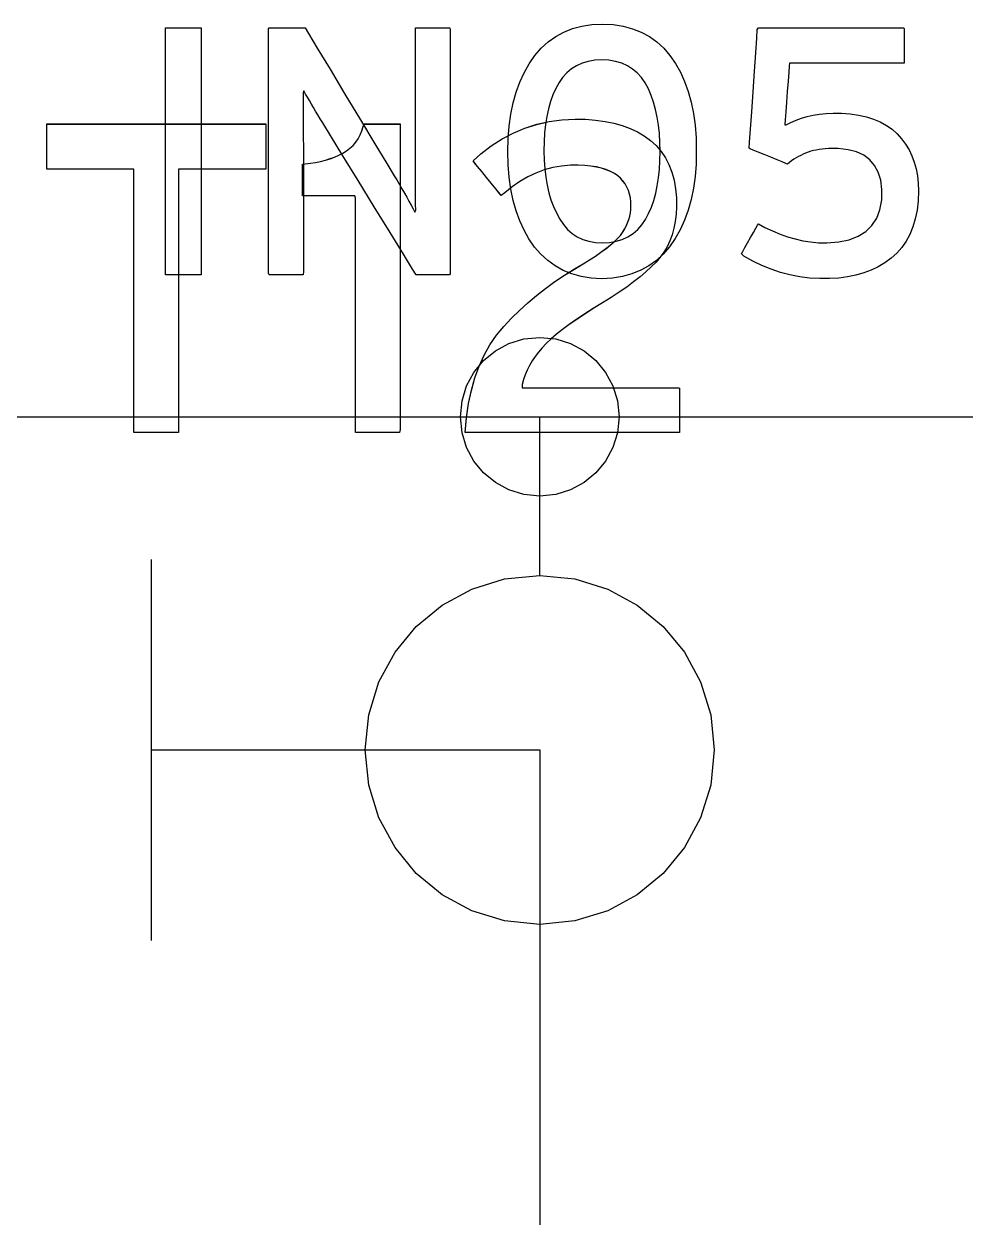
# Model space of a CAD drawing. Extents: x 1 to 47.7, y 0.2 to 35.
# Drawn here: x 34.3125 to 34.6094, y 10.189 to 10.5673 of the extents above; entities that cross this region are included whole.
import ezdxf

# ---------------------------------------------------------------- set-up
doc = ezdxf.new("R2010")
doc.units = 0
doc.header["$MEASUREMENT"] = 0
for name, color, linetype in [('7_2___8__INDEPENDENT_INPUT', 7, 'CONTINUOUS'), ('7_3___8__OPTOISO_INDEPENDE', 7, 'CONTINUOUS'), ('7_4___24__OPTOISO_INDEPEND', 7, 'CONTINUOUS'), ('7_6____8__INDEPENDENT_INPU', 7, 'CONTINUOUS'), ('7_7____8__OPTOISO_INDEPEND', 7, 'CONTINUOUS')]:
    doc.layers.add(name, color=color, linetype=linetype)

msp = doc.modelspace()

# ---------------------------------------------------------------- linework, layer by layer
at = {"layer": '7_2___8__INDEPENDENT_INPUT'}
for points in [[(34.45155, 10.43865), (34.45195, 10.44331), (34.45259, 10.44774), (34.45346, 10.45192), (34.45457, 10.45587), (34.45591, 10.45957), (34.45749, 10.46304), (34.45931, 10.46628), (34.46136, 10.46927), (34.46365, 10.47202), (34.46609, 10.47462), (34.46862, 10.47712), (34.47126, 10.47952), (34.474, 10.48184), (34.47684, 10.48406), (34.47978, 10.48618), (34.48282, 10.48821), (34.48596, 10.49015), (34.48871, 10.49176), (34.49074, 10.49302), (34.49261, 10.49424), (34.49431, 10.49542), (34.49586, 10.49656), (34.49724, 10.49766), (34.49847, 10.49872), (34.49953, 10.49974), (34.50043, 10.50071), (34.50114, 10.50167), (34.50175, 10.50265), (34.50228, 10.50365), (34.50272, 10.50467), (34.50309, 10.5057), (34.50338, 10.50675), (34.50359, 10.50782), (34.50372, 10.5089), (34.50377, 10.51), (34.50373, 10.51131), (34.50358, 10.51257), (34.50333, 10.51377), (34.50297, 10.5149), (34.50251, 10.51596), (34.50194, 10.51695), (34.50126, 10.51787), (34.50048, 10.51872), (34.49959, 10.51951), (34.49853, 10.52025), (34.49733, 10.52089), (34.49599, 10.52144), (34.4945, 10.52191), (34.49288, 10.52228), (34.49111, 10.52257), (34.4892, 10.52276), (34.48715, 10.52287), (34.48474, 10.52285), (34.4819, 10.52259), (34.47913, 10.52209), (34.47643, 10.52136), (34.4738, 10.52038), (34.47124, 10.51917), (34.46876, 10.51772), (34.46634, 10.51603), (34.464, 10.5141), (34.46288, 10.5133), (34.46224, 10.51409), (34.46114, 10.51544), (34.45975, 10.51715), (34.45823, 10.51902), (34.45673, 10.52086), (34.45542, 10.52247), (34.45445, 10.52365), (34.454, 10.52422), (34.45645, 10.52642), (34.45973, 10.52894), (34.46314, 10.53113), (34.46667, 10.53299), (34.47032, 10.53453), (34.47409, 10.53573), (34.47799, 10.53662), (34.48201, 10.53717), (34.48615, 10.53739), (34.48947, 10.53731), (34.49261, 10.53706), (34.49559, 10.53665), (34.4984, 10.53607), (34.50105, 10.53532), (34.50352, 10.53441), (34.50584, 10.53333), (34.50798, 10.53209), (34.50996, 10.53067), (34.51173, 10.52903), (34.51329, 10.5272), (34.51463, 10.5252), (34.51575, 10.52303), (34.51666, 10.52067), (34.51735, 10.51814), (34.51783, 10.51543), (34.51809, 10.51254), (34.51812, 10.50977), (34.51798, 10.5074), (34.51771, 10.50513), (34.51728, 10.50298), (34.51672, 10.50094), (34.51601, 10.499), (34.51516, 10.49717), (34.51416, 10.49546), (34.51302, 10.49385), (34.5117, 10.49233), (34.51018, 10.49079), (34.5085, 10.48923), (34.50664, 10.48765), (34.50462, 10.48606), (34.50242, 10.48444), (34.50006, 10.48281), (34.49752, 10.48115), (34.49482, 10.47948), (34.49191, 10.4777), (34.48919, 10.47597), (34.48666, 10.47429), (34.48434, 10.47267), (34.48222, 10.4711), (34.48031, 10.46959), (34.4786, 10.46813), (34.47709, 10.46672), (34.47579, 10.46536), (34.47463, 10.46399), (34.47357, 10.46259), (34.47262, 10.46118), (34.47177, 10.45974), (34.47103, 10.45828), (34.4704, 10.4568), (34.46987, 10.4553), (34.46945, 10.45378), (34.46944, 10.45275), (34.47233, 10.45275), (34.47792, 10.45275), (34.48534, 10.45275), (34.49369, 10.45275), (34.50209, 10.45275), (34.50965, 10.45275), (34.51549, 10.45275), (34.51873, 10.45275), (34.5191, 10.45259), (34.5191, 10.45158), (34.5191, 10.44986), (34.5191, 10.44769), (34.5191, 10.4453), (34.5191, 10.44296), (34.5191, 10.44091), (34.5191, 10.4394), (34.5191, 10.43868), (34.5176, 10.43865), (34.51191, 10.43865), (34.50309, 10.43865), (34.49233, 10.43865), (34.48085, 10.43865), (34.46983, 10.43865), (34.46047, 10.43865), (34.45398, 10.43865)], [(34.4169, 10.43865), (34.4169, 10.4415), (34.4169, 10.44909), (34.4169, 10.45995), (34.4169, 10.47263), (34.4169, 10.48568), (34.4169, 10.49763), (34.4169, 10.50704), (34.4169, 10.51244), (34.41673, 10.51318), (34.41552, 10.51318), (34.41341, 10.51318), (34.41074, 10.51318), (34.40781, 10.51318), (34.40497, 10.51318), (34.40254, 10.51318), (34.40084, 10.51318), (34.4002, 10.51318), (34.4002, 10.51357), (34.4002, 10.51459), (34.4002, 10.51605), (34.4002, 10.51776), (34.4002, 10.51952), (34.4002, 10.52113), (34.4002, 10.52239), (34.4002, 10.52312), (34.40107, 10.52329), (34.40276, 10.52348), (34.40439, 10.52374), (34.40596, 10.52407), (34.40747, 10.52446), (34.40893, 10.52491), (34.41033, 10.52544), (34.41167, 10.52603), (34.41295, 10.52668), (34.41413, 10.52738), (34.41521, 10.52819), (34.41617, 10.52909), (34.41703, 10.53009), (34.41779, 10.53119), (34.41843, 10.53239), (34.41897, 10.5337), (34.41941, 10.5351), (34.4197, 10.53583), (34.42052, 10.53583), (34.42196, 10.53583), (34.42379, 10.53583), (34.42579, 10.53583), (34.42773, 10.53583), (34.42939, 10.53583), (34.43055, 10.53583), (34.43099, 10.53583), (34.43099, 10.53212), (34.43099, 10.52223), (34.43099, 10.50806), (34.43099, 10.49153), (34.43099, 10.47451), (34.43099, 10.45893), (34.43099, 10.44666), (34.43099, 10.43962), (34.43085, 10.43865), (34.42983, 10.43865), (34.42805, 10.43865), (34.42579, 10.43865), (34.42332, 10.43865), (34.42092, 10.43865), (34.41887, 10.43865), (34.41744, 10.43865)]]:
    msp.add_lwpolyline(points, close=True, dxfattribs=at)
for points in [[(34.36121, 10.5216), (34.36121, 10.43865), (34.34711, 10.43865), (34.34711, 10.5216), (34.31965, 10.5216), (34.31965, 10.53583), (34.3887, 10.53583), (34.3887, 10.5216), (34.36121, 10.5216)], [(34.35251, 10.39861), (34.35251, 10.27862)], [(34.35251, 10.33862), (34.47501, 10.33862), (34.47501, 10.18898)]]:
    msp.add_lwpolyline(points, dxfattribs=at)
at = {"layer": '7_3___8__OPTOISO_INDEPENDE'}
for points in [[(34.45155, 10.43865), (34.45195, 10.44331), (34.45259, 10.44774), (34.45346, 10.45192), (34.45457, 10.45587), (34.45591, 10.45957), (34.45749, 10.46304), (34.45931, 10.46628), (34.46136, 10.46927), (34.46365, 10.47202), (34.46609, 10.47462), (34.46862, 10.47712), (34.47126, 10.47952), (34.474, 10.48184), (34.47684, 10.48406), (34.47978, 10.48618), (34.48282, 10.48821), (34.48596, 10.49015), (34.48871, 10.49176), (34.49074, 10.49302), (34.49261, 10.49424), (34.49431, 10.49542), (34.49586, 10.49656), (34.49724, 10.49766), (34.49847, 10.49872), (34.49953, 10.49974), (34.50043, 10.50071), (34.50114, 10.50167), (34.50175, 10.50265), (34.50228, 10.50365), (34.50272, 10.50467), (34.50309, 10.5057), (34.50338, 10.50675), (34.50359, 10.50782), (34.50372, 10.5089), (34.50377, 10.51), (34.50373, 10.51131), (34.50358, 10.51257), (34.50333, 10.51377), (34.50297, 10.5149), (34.50251, 10.51596), (34.50194, 10.51695), (34.50126, 10.51787), (34.50048, 10.51872), (34.49959, 10.51951), (34.49853, 10.52025), (34.49733, 10.52089), (34.49599, 10.52144), (34.4945, 10.52191), (34.49288, 10.52228), (34.49111, 10.52257), (34.4892, 10.52276), (34.48715, 10.52287), (34.48474, 10.52285), (34.4819, 10.52259), (34.47913, 10.52209), (34.47643, 10.52136), (34.4738, 10.52038), (34.47124, 10.51917), (34.46876, 10.51772), (34.46634, 10.51603), (34.464, 10.5141), (34.46288, 10.5133), (34.46224, 10.51409), (34.46114, 10.51544), (34.45975, 10.51715), (34.45823, 10.51902), (34.45673, 10.52086), (34.45542, 10.52247), (34.45445, 10.52365), (34.454, 10.52422), (34.45645, 10.52642), (34.45973, 10.52894), (34.46314, 10.53113), (34.46667, 10.53299), (34.47032, 10.53453), (34.47409, 10.53573), (34.47799, 10.53662), (34.48201, 10.53717), (34.48615, 10.53739), (34.48947, 10.53731), (34.49261, 10.53706), (34.49559, 10.53665), (34.4984, 10.53607), (34.50105, 10.53532), (34.50352, 10.53441), (34.50584, 10.53333), (34.50798, 10.53209), (34.50996, 10.53067), (34.51173, 10.52903), (34.51329, 10.5272), (34.51463, 10.5252), (34.51575, 10.52303), (34.51666, 10.52067), (34.51735, 10.51814), (34.51783, 10.51543), (34.51809, 10.51254), (34.51812, 10.50977), (34.51798, 10.5074), (34.51771, 10.50513), (34.51728, 10.50298), (34.51672, 10.50094), (34.51601, 10.499), (34.51516, 10.49717), (34.51416, 10.49546), (34.51302, 10.49385), (34.5117, 10.49233), (34.51018, 10.49079), (34.5085, 10.48923), (34.50664, 10.48765), (34.50462, 10.48606), (34.50242, 10.48444), (34.50006, 10.48281), (34.49752, 10.48115), (34.49482, 10.47948), (34.49191, 10.4777), (34.48919, 10.47597), (34.48666, 10.47429), (34.48434, 10.47267), (34.48222, 10.4711), (34.48031, 10.46959), (34.4786, 10.46813), (34.47709, 10.46672), (34.47579, 10.46536), (34.47463, 10.46399), (34.47357, 10.46259), (34.47262, 10.46118), (34.47177, 10.45974), (34.47103, 10.45828), (34.4704, 10.4568), (34.46987, 10.4553), (34.46945, 10.45378), (34.46944, 10.45275), (34.47233, 10.45275), (34.47792, 10.45275), (34.48534, 10.45275), (34.49369, 10.45275), (34.50209, 10.45275), (34.50965, 10.45275), (34.51549, 10.45275), (34.51873, 10.45275), (34.5191, 10.45259), (34.5191, 10.45158), (34.5191, 10.44986), (34.5191, 10.44769), (34.5191, 10.4453), (34.5191, 10.44296), (34.5191, 10.44091), (34.5191, 10.4394), (34.5191, 10.43868), (34.5176, 10.43865), (34.51191, 10.43865), (34.50309, 10.43865), (34.49233, 10.43865), (34.48085, 10.43865), (34.46983, 10.43865), (34.46047, 10.43865), (34.45398, 10.43865)], [(34.4169, 10.43865), (34.4169, 10.4415), (34.4169, 10.44909), (34.4169, 10.45995), (34.4169, 10.47263), (34.4169, 10.48568), (34.4169, 10.49763), (34.4169, 10.50704), (34.4169, 10.51244), (34.41673, 10.51318), (34.41552, 10.51318), (34.41341, 10.51318), (34.41074, 10.51318), (34.40781, 10.51318), (34.40497, 10.51318), (34.40254, 10.51318), (34.40084, 10.51318), (34.4002, 10.51318), (34.4002, 10.51357), (34.4002, 10.51459), (34.4002, 10.51605), (34.4002, 10.51776), (34.4002, 10.51952), (34.4002, 10.52113), (34.4002, 10.52239), (34.4002, 10.52312), (34.40107, 10.52329), (34.40276, 10.52348), (34.40439, 10.52374), (34.40596, 10.52407), (34.40747, 10.52446), (34.40893, 10.52491), (34.41033, 10.52544), (34.41167, 10.52603), (34.41295, 10.52668), (34.41413, 10.52738), (34.41521, 10.52819), (34.41617, 10.52909), (34.41703, 10.53009), (34.41779, 10.53119), (34.41843, 10.53239), (34.41897, 10.5337), (34.41941, 10.5351), (34.4197, 10.53583), (34.42052, 10.53583), (34.42196, 10.53583), (34.42379, 10.53583), (34.42579, 10.53583), (34.42773, 10.53583), (34.42939, 10.53583), (34.43055, 10.53583), (34.43099, 10.53583), (34.43099, 10.53212), (34.43099, 10.52223), (34.43099, 10.50806), (34.43099, 10.49153), (34.43099, 10.47451), (34.43099, 10.45893), (34.43099, 10.44666), (34.43099, 10.43962), (34.43085, 10.43865), (34.42983, 10.43865), (34.42805, 10.43865), (34.42579, 10.43865), (34.42332, 10.43865), (34.42092, 10.43865), (34.41887, 10.43865), (34.41744, 10.43865)]]:
    msp.add_lwpolyline(points, close=True, dxfattribs=at)
for points in [[(34.36121, 10.5216), (34.36121, 10.43865), (34.34711, 10.43865), (34.34711, 10.5216), (34.31965, 10.5216), (34.31965, 10.53583), (34.3887, 10.53583), (34.3887, 10.5216), (34.36121, 10.5216)], [(34.35251, 10.39861), (34.35251, 10.27862)], [(34.35251, 10.33862), (34.47501, 10.33862), (34.47501, 10.18898)]]:
    msp.add_lwpolyline(points, dxfattribs=at)
at = {"layer": '7_4___24__OPTOISO_INDEPEND'}
for points in [[(34.35706, 10.48834), (34.35706, 10.56609), (34.36834, 10.56609), (34.36834, 10.48834), (34.35706, 10.48834)], [(34.17501, 10.39364), (34.17501, 10.44362), (34.475, 10.44362)], [(34.475, 10.39364), (34.475, 10.44362), (34.775, 10.44361)], [(34.475, 10.28364), (34.475, 10.18898)]]:
    msp.add_lwpolyline(points, dxfattribs=at)
for points in [[(34.43605, 10.48834), (34.43495, 10.49012), (34.43203, 10.49487), (34.42783, 10.5017), (34.42288, 10.50973), (34.41774, 10.51808), (34.41296, 10.52586), (34.40906, 10.53219), (34.4066, 10.53618), (34.40582, 10.53746), (34.40509, 10.53868), (34.40438, 10.53986), (34.4037, 10.54101), (34.40304, 10.54213), (34.4024, 10.54321), (34.40179, 10.54426), (34.4012, 10.54527), (34.40064, 10.54625), (34.4004, 10.54562), (34.40041, 10.54374), (34.40041, 10.54181), (34.40042, 10.53982), (34.40043, 10.53777), (34.40044, 10.53567), (34.40046, 10.5335), (34.40048, 10.53127), (34.40051, 10.52898), (34.40051, 10.52755), (34.40051, 10.52393), (34.40051, 10.51849), (34.40051, 10.51195), (34.40051, 10.50504), (34.40051, 10.4985), (34.40051, 10.49305), (34.40051, 10.48944), (34.4005, 10.48834), (34.4, 10.48834), (34.39885, 10.48834), (34.39726, 10.48834), (34.39544, 10.48834), (34.39357, 10.48834), (34.39185, 10.48834), (34.39049, 10.48834), (34.38969, 10.48834), (34.38955, 10.48889), (34.38955, 10.49393), (34.38955, 10.50309), (34.38955, 10.51498), (34.38955, 10.52817), (34.38955, 10.54126), (34.38955, 10.55285), (34.38955, 10.56151), (34.38955, 10.56584), (34.38977, 10.56609), (34.39072, 10.56609), (34.39221, 10.56609), (34.39405, 10.56609), (34.39602, 10.56609), (34.39791, 10.56609), (34.39953, 10.56609), (34.40065, 10.56609), (34.40107, 10.56609), (34.40211, 10.56436), (34.4049, 10.55974), (34.40891, 10.55309), (34.41362, 10.54527), (34.41852, 10.53715), (34.42309, 10.52958), (34.4268, 10.52342), (34.42914, 10.51954), (34.42993, 10.51821), (34.43078, 10.51677), (34.43158, 10.51537), (34.43236, 10.51403), (34.43309, 10.51274), (34.4338, 10.51149), (34.43446, 10.5103), (34.4351, 10.50916), (34.43569, 10.50806), (34.43593, 10.50869), (34.43591, 10.51061), (34.43589, 10.5126), (34.43587, 10.51463), (34.43586, 10.51672), (34.43585, 10.51887), (34.43584, 10.52107), (34.43583, 10.52332), (34.43583, 10.52563), (34.43583, 10.52705), (34.43583, 10.53065), (34.43583, 10.53607), (34.43583, 10.54259), (34.43583, 10.54946), (34.43583, 10.55598), (34.43583, 10.5614), (34.43583, 10.565), (34.43584, 10.56609), (34.43635, 10.56609), (34.43749, 10.56609), (34.43908, 10.56609), (34.44091, 10.56609), (34.44278, 10.56609), (34.44449, 10.56609), (34.44585, 10.56609), (34.44666, 10.56609), (34.44679, 10.56554), (34.44679, 10.5605), (34.44679, 10.55134), (34.44679, 10.53945), (34.44679, 10.52626), (34.44679, 10.51317), (34.44679, 10.50158), (34.44679, 10.49292), (34.44679, 10.48859), (34.44659, 10.48834), (34.44571, 10.48834), (34.44431, 10.48834), (34.4426, 10.48834), (34.44076, 10.48834), (34.43899, 10.48834), (34.43749, 10.48834), (34.43644, 10.48834)], [(34.52437, 10.52735), (34.52427, 10.52323), (34.52396, 10.51931), (34.52344, 10.51557), (34.52271, 10.51203), (34.52177, 10.50867), (34.52062, 10.50551), (34.51927, 10.50254), (34.51771, 10.49975), (34.51593, 10.49717), (34.51395, 10.49486), (34.51178, 10.49286), (34.5094, 10.49115), (34.50683, 10.48974), (34.50406, 10.48863), (34.50109, 10.48782), (34.49793, 10.48731), (34.49456, 10.48709), (34.49124, 10.48731), (34.4881, 10.48782), (34.48517, 10.48862), (34.48242, 10.48972), (34.47987, 10.49111), (34.47752, 10.4928), (34.47536, 10.49479), (34.4734, 10.49707), (34.47163, 10.49962), (34.47007, 10.50236), (34.46872, 10.5053), (34.46757, 10.50844), (34.46663, 10.51178), (34.4659, 10.51532), (34.46538, 10.51906), (34.46507, 10.52299), (34.46497, 10.52713), (34.46507, 10.53126), (34.46539, 10.5352), (34.46592, 10.53894), (34.46666, 10.5425), (34.46761, 10.54586), (34.46877, 10.54902), (34.47014, 10.552), (34.47172, 10.55478), (34.47351, 10.55737), (34.4755, 10.55969), (34.47768, 10.56169), (34.48005, 10.5634), (34.48261, 10.56479), (34.48536, 10.56589), (34.48831, 10.56667), (34.49145, 10.56716), (34.49478, 10.56734), (34.49814, 10.56714), (34.5013, 10.56664), (34.50426, 10.56585), (34.50702, 10.56477), (34.50958, 10.56338), (34.51194, 10.5617), (34.51409, 10.55973), (34.51605, 10.55746), (34.5178, 10.55491), (34.51934, 10.55216), (34.52067, 10.54921), (34.5218, 10.54606), (34.52273, 10.54272), (34.52345, 10.53917), (34.52396, 10.53543), (34.52427, 10.53149)], [(34.59441, 10.51474), (34.59428, 10.51163), (34.59394, 10.5087), (34.5934, 10.50596), (34.59264, 10.50341), (34.59168, 10.50106), (34.59051, 10.49889), (34.58913, 10.49691), (34.58754, 10.49513), (34.58574, 10.49353), (34.5838, 10.49211), (34.58172, 10.49087), (34.5795, 10.48981), (34.57715, 10.48892), (34.57466, 10.48821), (34.57203, 10.48767), (34.56927, 10.48731), (34.56637, 10.48712), (34.56326, 10.48711), (34.56008, 10.4873), (34.55696, 10.48769), (34.55389, 10.48828), (34.55088, 10.48907), (34.54792, 10.49005), (34.54502, 10.49124), (34.54217, 10.49262), (34.53938, 10.49421), (34.53856, 10.49494), (34.53898, 10.49569), (34.53967, 10.4969), (34.54053, 10.49842), (34.54146, 10.50005), (34.54236, 10.50164), (34.54314, 10.503), (34.54369, 10.50398), (34.54393, 10.5044), (34.54601, 10.50327), (34.54837, 10.50213), (34.55075, 10.50114), (34.55313, 10.5003), (34.55554, 10.49961), (34.55796, 10.49908), (34.56039, 10.49869), (34.56284, 10.49845), (34.56547, 10.49838), (34.56925, 10.49868), (34.57256, 10.49937), (34.57541, 10.50046), (34.57781, 10.50195), (34.57974, 10.50384), (34.58122, 10.50613), (34.58224, 10.50882), (34.5828, 10.51191), (34.58287, 10.51523), (34.58248, 10.5181), (34.58172, 10.52061), (34.58057, 10.52276), (34.57904, 10.52455), (34.57713, 10.52597), (34.57485, 10.52704), (34.57218, 10.52774), (34.56913, 10.52808), (34.56706, 10.52811), (34.56603, 10.52808), (34.56502, 10.52802), (34.56404, 10.52792), (34.56309, 10.52779), (34.56218, 10.52764), (34.56129, 10.52745), (34.56044, 10.52723), (34.55961, 10.52698), (34.55882, 10.52667), (34.55805, 10.52633), (34.55729, 10.52596), (34.55655, 10.52557), (34.55582, 10.52515), (34.55511, 10.52471), (34.55441, 10.52424), (34.55373, 10.52374), (34.55306, 10.52322), (34.55263, 10.5234), (34.55147, 10.52387), (34.54981, 10.52455), (34.54785, 10.52534), (34.5458, 10.52618), (34.54389, 10.52696), (34.54232, 10.5276), (34.54131, 10.52801), (34.54105, 10.52819), (34.54118, 10.53012), (34.54145, 10.53419), (34.54183, 10.53971), (34.54226, 10.54602), (34.54269, 10.55244), (34.54309, 10.55831), (34.54341, 10.56293), (34.54359, 10.56565), (34.54396, 10.56609), (34.54697, 10.56609), (34.55239, 10.56609), (34.55941, 10.56609), (34.5672, 10.56609), (34.57495, 10.56609), (34.58183, 10.56609), (34.58702, 10.56609), (34.5897, 10.56609), (34.5899, 10.56591), (34.5899, 10.56504), (34.5899, 10.56365), (34.5899, 10.56191), (34.5899, 10.56003), (34.5899, 10.55821), (34.5899, 10.55664), (34.5899, 10.55551), (34.5899, 10.55503), (34.58886, 10.55503), (34.58559, 10.55503), (34.58072, 10.55503), (34.57488, 10.55503), (34.56872, 10.55503), (34.56288, 10.55503), (34.558, 10.55503), (34.55474, 10.55503), (34.5537, 10.55502), (34.55363, 10.55416), (34.55348, 10.55215), (34.55328, 10.54934), (34.55303, 10.54608), (34.55279, 10.54273), (34.55256, 10.53963), (34.55237, 10.53713), (34.55226, 10.53559), (34.55271, 10.53556), (34.55421, 10.53636), (34.5558, 10.53707), (34.5575, 10.53769), (34.55929, 10.5382), (34.56119, 10.53861), (34.56318, 10.53893), (34.56528, 10.53914), (34.56747, 10.53926), (34.57011, 10.53924), (34.5729, 10.53903), (34.57552, 10.53865), (34.57797, 10.5381), (34.58025, 10.53737), (34.58236, 10.53647), (34.5843, 10.5354), (34.58607, 10.53416), (34.58767, 10.53274), (34.58908, 10.53117), (34.59033, 10.52949), (34.59142, 10.5277), (34.59233, 10.52581), (34.59308, 10.52381), (34.59366, 10.5217), (34.59408, 10.51949), (34.59433, 10.51717)], [(34.51298, 10.52713), (34.51292, 10.53003), (34.51275, 10.5328), (34.51246, 10.53545), (34.51205, 10.53798), (34.51153, 10.54039), (34.51089, 10.54267), (34.51013, 10.54483), (34.50926, 10.54687), (34.50825, 10.54877), (34.50708, 10.55046), (34.50576, 10.55192), (34.50428, 10.55316), (34.50264, 10.55418), (34.50086, 10.55498), (34.49891, 10.55556), (34.49681, 10.55592), (34.49456, 10.55606), (34.49235, 10.55592), (34.49029, 10.55557), (34.48838, 10.555), (34.48662, 10.55421), (34.48501, 10.5532), (34.48355, 10.55197), (34.48224, 10.55053), (34.48109, 10.54887), (34.48007, 10.547), (34.47918, 10.54501), (34.47841, 10.54288), (34.47776, 10.54062), (34.47723, 10.53822), (34.47683, 10.5357), (34.47655, 10.53305), (34.47639, 10.53027), (34.47636, 10.52735), (34.47642, 10.52447), (34.4766, 10.52172), (34.47691, 10.51909), (34.47734, 10.51658), (34.47789, 10.5142), (34.47856, 10.51195), (34.47935, 10.50982), (34.48027, 10.50781), (34.48131, 10.5059), (34.48247, 10.50416), (34.48378, 10.50265), (34.48524, 10.50136), (34.48685, 10.50031), (34.48861, 10.49948), (34.49052, 10.49888), (34.49257, 10.49851), (34.49478, 10.49837), (34.49703, 10.49851), (34.49912, 10.49888), (34.50105, 10.49947), (34.50283, 10.50028), (34.50445, 10.50132), (34.50591, 10.50259), (34.50722, 10.50408), (34.50837, 10.5058), (34.50935, 10.50769), (34.5102, 10.50967), (34.51094, 10.51178), (34.51156, 10.51402), (34.51207, 10.51639), (34.51247, 10.51888), (34.51275, 10.52151), (34.51292, 10.52426)], [(34.50001, 10.44362), (34.4995, 10.43859), (34.49805, 10.43389), (34.49574, 10.42965), (34.49269, 10.42595), (34.48899, 10.4229), (34.48475, 10.42059), (34.48006, 10.41913), (34.47503, 10.41863), (34.46998, 10.41913), (34.46528, 10.42059), (34.46103, 10.4229), (34.45733, 10.42595), (34.45428, 10.42965), (34.45198, 10.43389), (34.45052, 10.43859), (34.45002, 10.44362), (34.45052, 10.44866), (34.45198, 10.45335), (34.45428, 10.4576), (34.45733, 10.4613), (34.46103, 10.46435), (34.46528, 10.46666), (34.46998, 10.46811), (34.47503, 10.46862), (34.48006, 10.46811), (34.48475, 10.46666), (34.48899, 10.46435), (34.49269, 10.4613), (34.49574, 10.4576), (34.49805, 10.45335), (34.4995, 10.44866)], [(34.53001, 10.33866), (34.5289, 10.32757), (34.52569, 10.31724), (34.52063, 10.3079), (34.51391, 10.29976), (34.50577, 10.29304), (34.49643, 10.28797), (34.4861, 10.28476), (34.475, 10.28364), (34.46392, 10.28476), (34.45359, 10.28797), (34.44425, 10.29304), (34.43612, 10.29976), (34.4294, 10.3079), (34.42433, 10.31724), (34.42113, 10.32757), (34.42002, 10.33866), (34.42113, 10.34973), (34.42433, 10.36005), (34.4294, 10.36939), (34.43612, 10.37753), (34.44425, 10.38425), (34.45359, 10.38932), (34.46392, 10.39253), (34.475, 10.39364), (34.4861, 10.39253), (34.49643, 10.38932), (34.50577, 10.38425), (34.51391, 10.37753), (34.52063, 10.36939), (34.52569, 10.36005), (34.5289, 10.34973)]]:
    msp.add_lwpolyline(points, close=True, dxfattribs=at)
at = {"layer": '7_6____8__INDEPENDENT_INPU'}
for points in [[(34.45155, 10.43866), (34.45195, 10.44332), (34.45259, 10.44774), (34.45346, 10.45193), (34.45457, 10.45587), (34.45591, 10.45958), (34.45749, 10.46305), (34.45931, 10.46628), (34.46136, 10.46928), (34.46365, 10.47203), (34.46609, 10.47462), (34.46862, 10.47712), (34.47126, 10.47953), (34.474, 10.48184), (34.47684, 10.48406), (34.47978, 10.48619), (34.48282, 10.48822), (34.48596, 10.49016), (34.48871, 10.49177), (34.49074, 10.49303), (34.49261, 10.49425), (34.49431, 10.49543), (34.49586, 10.49657), (34.49724, 10.49767), (34.49847, 10.49873), (34.49953, 10.49974), (34.50043, 10.50072), (34.50114, 10.50168), (34.50175, 10.50266), (34.50228, 10.50366), (34.50272, 10.50467), (34.50309, 10.50571), (34.50338, 10.50675), (34.50359, 10.50782), (34.50372, 10.50891), (34.50377, 10.51001), (34.50373, 10.51131), (34.50358, 10.51258), (34.50333, 10.51378), (34.50297, 10.5149), (34.50251, 10.51596), (34.50194, 10.51695), (34.50126, 10.51788), (34.50048, 10.51873), (34.49959, 10.51952), (34.49853, 10.52025), (34.49733, 10.5209), (34.49599, 10.52145), (34.4945, 10.52192), (34.49288, 10.52229), (34.49111, 10.52258), (34.4892, 10.52277), (34.48715, 10.52288), (34.48474, 10.52286), (34.4819, 10.5226), (34.47913, 10.5221), (34.47643, 10.52136), (34.4738, 10.52039), (34.47124, 10.51918), (34.46876, 10.51772), (34.46634, 10.51604), (34.464, 10.51411), (34.46288, 10.5133), (34.46224, 10.5141), (34.46114, 10.51544), (34.45975, 10.51715), (34.45823, 10.51903), (34.45673, 10.52087), (34.45542, 10.52248), (34.45445, 10.52366), (34.454, 10.52422), (34.45645, 10.52643), (34.45973, 10.52895), (34.46314, 10.53114), (34.46667, 10.533), (34.47032, 10.53453), (34.47409, 10.53574), (34.47799, 10.53662), (34.48201, 10.53717), (34.48615, 10.5374), (34.48947, 10.53732), (34.49261, 10.53707), (34.49559, 10.53666), (34.4984, 10.53608), (34.50105, 10.53533), (34.50352, 10.53442), (34.50584, 10.53334), (34.50798, 10.5321), (34.50996, 10.53068), (34.51173, 10.52903), (34.51329, 10.52721), (34.51463, 10.52521), (34.51575, 10.52303), (34.51666, 10.52068), (34.51735, 10.51814), (34.51783, 10.51543), (34.51809, 10.51255), (34.51812, 10.50977), (34.51798, 10.5074), (34.51771, 10.50514), (34.51728, 10.50299), (34.51672, 10.50094), (34.51601, 10.49901), (34.51516, 10.49718), (34.51416, 10.49547), (34.51302, 10.49386), (34.5117, 10.49233), (34.51018, 10.49079), (34.5085, 10.48924), (34.50664, 10.48766), (34.50462, 10.48607), (34.50242, 10.48445), (34.50006, 10.48282), (34.49752, 10.48116), (34.49482, 10.47949), (34.49191, 10.47771), (34.48919, 10.47598), (34.48666, 10.4743), (34.48434, 10.47268), (34.48222, 10.47111), (34.48031, 10.46959), (34.4786, 10.46813), (34.47709, 10.46673), (34.47579, 10.46537), (34.47463, 10.464), (34.47357, 10.4626), (34.47262, 10.46118), (34.47177, 10.45975), (34.47103, 10.45829), (34.4704, 10.45681), (34.46987, 10.45531), (34.46945, 10.45378), (34.46944, 10.45276), (34.47233, 10.45276), (34.47792, 10.45276), (34.48534, 10.45276), (34.49369, 10.45276), (34.50209, 10.45276), (34.50965, 10.45276), (34.51549, 10.45276), (34.51873, 10.45276), (34.5191, 10.4526), (34.5191, 10.45159), (34.5191, 10.44987), (34.5191, 10.44769), (34.5191, 10.44531), (34.5191, 10.44296), (34.5191, 10.44091), (34.5191, 10.4394), (34.5191, 10.43869), (34.5176, 10.43866), (34.51191, 10.43866), (34.50309, 10.43866), (34.49233, 10.43866), (34.48085, 10.43866), (34.46983, 10.43866), (34.46047, 10.43866), (34.45398, 10.43866)], [(34.4169, 10.43866), (34.4169, 10.44151), (34.4169, 10.4491), (34.4169, 10.45996), (34.4169, 10.47264), (34.4169, 10.48569), (34.4169, 10.49764), (34.4169, 10.50705), (34.4169, 10.51245), (34.41673, 10.51319), (34.41552, 10.51319), (34.41341, 10.51319), (34.41074, 10.51319), (34.40781, 10.51319), (34.40497, 10.51319), (34.40254, 10.51319), (34.40084, 10.51319), (34.4002, 10.51319), (34.4002, 10.51357), (34.4002, 10.5146), (34.4002, 10.51606), (34.4002, 10.51777), (34.4002, 10.51952), (34.4002, 10.52113), (34.4002, 10.5224), (34.4002, 10.52313), (34.40107, 10.5233), (34.40276, 10.52349), (34.40439, 10.52375), (34.40596, 10.52407), (34.40747, 10.52447), (34.40893, 10.52492), (34.41033, 10.52544), (34.41167, 10.52603), (34.41295, 10.52669), (34.41413, 10.52739), (34.41521, 10.52819), (34.41617, 10.52909), (34.41703, 10.5301), (34.41779, 10.5312), (34.41843, 10.5324), (34.41897, 10.5337), (34.41941, 10.5351), (34.4197, 10.53584), (34.42052, 10.53584), (34.42196, 10.53584), (34.42379, 10.53584), (34.42579, 10.53584), (34.42773, 10.53584), (34.42939, 10.53584), (34.43055, 10.53584), (34.43099, 10.53584), (34.43099, 10.53212), (34.43099, 10.52223), (34.43099, 10.50807), (34.43099, 10.49153), (34.43099, 10.47452), (34.43099, 10.45893), (34.43099, 10.44667), (34.43099, 10.43963), (34.43085, 10.43866), (34.42983, 10.43866), (34.42805, 10.43866), (34.42579, 10.43866), (34.42332, 10.43866), (34.42092, 10.43866), (34.41887, 10.43866), (34.41744, 10.43866)]]:
    msp.add_lwpolyline(points, close=True, dxfattribs=at)
for points in [[(34.36121, 10.52161), (34.36121, 10.43866), (34.34711, 10.43866), (34.34711, 10.52161), (34.31965, 10.52161), (34.31965, 10.53584), (34.3887, 10.53584), (34.3887, 10.52161), (34.36121, 10.52161)], [(34.35251, 10.39861), (34.35251, 10.27862)], [(34.35251, 10.33862), (34.47501, 10.33862), (34.47501, 10.18898)]]:
    msp.add_lwpolyline(points, dxfattribs=at)
at = {"layer": '7_7____8__OPTOISO_INDEPEND'}
for points in [[(34.45155, 10.43865), (34.45195, 10.44331), (34.45259, 10.44774), (34.45346, 10.45192), (34.45457, 10.45587), (34.45591, 10.45957), (34.45749, 10.46304), (34.45931, 10.46628), (34.46136, 10.46927), (34.46365, 10.47202), (34.46609, 10.47462), (34.46862, 10.47712), (34.47126, 10.47952), (34.474, 10.48184), (34.47684, 10.48406), (34.47978, 10.48618), (34.48282, 10.48821), (34.48596, 10.49015), (34.48871, 10.49176), (34.49074, 10.49302), (34.49261, 10.49424), (34.49431, 10.49542), (34.49586, 10.49656), (34.49724, 10.49766), (34.49847, 10.49872), (34.49953, 10.49974), (34.50043, 10.50071), (34.50114, 10.50167), (34.50175, 10.50265), (34.50228, 10.50365), (34.50272, 10.50467), (34.50309, 10.5057), (34.50338, 10.50675), (34.50359, 10.50782), (34.50372, 10.5089), (34.50377, 10.51), (34.50373, 10.51131), (34.50358, 10.51257), (34.50333, 10.51377), (34.50297, 10.5149), (34.50251, 10.51596), (34.50194, 10.51695), (34.50126, 10.51787), (34.50048, 10.51872), (34.49959, 10.51951), (34.49853, 10.52025), (34.49733, 10.52089), (34.49599, 10.52144), (34.4945, 10.52191), (34.49288, 10.52228), (34.49111, 10.52257), (34.4892, 10.52276), (34.48715, 10.52287), (34.48474, 10.52285), (34.4819, 10.52259), (34.47913, 10.52209), (34.47643, 10.52136), (34.4738, 10.52038), (34.47124, 10.51917), (34.46876, 10.51772), (34.46634, 10.51603), (34.464, 10.5141), (34.46288, 10.5133), (34.46224, 10.51409), (34.46114, 10.51544), (34.45975, 10.51715), (34.45823, 10.51902), (34.45673, 10.52086), (34.45542, 10.52247), (34.45445, 10.52365), (34.454, 10.52422), (34.45645, 10.52642), (34.45973, 10.52894), (34.46314, 10.53113), (34.46667, 10.53299), (34.47032, 10.53453), (34.47409, 10.53573), (34.47799, 10.53662), (34.48201, 10.53717), (34.48615, 10.53739), (34.48947, 10.53731), (34.49261, 10.53706), (34.49559, 10.53665), (34.4984, 10.53607), (34.50105, 10.53532), (34.50352, 10.53441), (34.50584, 10.53333), (34.50798, 10.53209), (34.50996, 10.53067), (34.51173, 10.52903), (34.51329, 10.5272), (34.51463, 10.5252), (34.51575, 10.52303), (34.51666, 10.52067), (34.51735, 10.51814), (34.51783, 10.51543), (34.51809, 10.51254), (34.51812, 10.50977), (34.51798, 10.5074), (34.51771, 10.50513), (34.51728, 10.50298), (34.51672, 10.50094), (34.51601, 10.499), (34.51516, 10.49717), (34.51416, 10.49546), (34.51302, 10.49385), (34.5117, 10.49233), (34.51018, 10.49079), (34.5085, 10.48923), (34.50664, 10.48765), (34.50462, 10.48606), (34.50242, 10.48444), (34.50006, 10.48281), (34.49752, 10.48115), (34.49482, 10.47948), (34.49191, 10.4777), (34.48919, 10.47597), (34.48666, 10.47429), (34.48434, 10.47267), (34.48222, 10.4711), (34.48031, 10.46959), (34.4786, 10.46813), (34.47709, 10.46672), (34.47579, 10.46536), (34.47463, 10.46399), (34.47357, 10.46259), (34.47262, 10.46118), (34.47177, 10.45974), (34.47103, 10.45828), (34.4704, 10.4568), (34.46987, 10.4553), (34.46945, 10.45378), (34.46944, 10.45275), (34.47233, 10.45275), (34.47792, 10.45275), (34.48534, 10.45275), (34.49369, 10.45275), (34.50209, 10.45275), (34.50965, 10.45275), (34.51549, 10.45275), (34.51873, 10.45275), (34.5191, 10.45259), (34.5191, 10.45158), (34.5191, 10.44986), (34.5191, 10.44769), (34.5191, 10.4453), (34.5191, 10.44296), (34.5191, 10.44091), (34.5191, 10.4394), (34.5191, 10.43868), (34.5176, 10.43865), (34.51191, 10.43865), (34.50309, 10.43865), (34.49233, 10.43865), (34.48085, 10.43865), (34.46983, 10.43865), (34.46047, 10.43865), (34.45398, 10.43865)], [(34.4169, 10.43865), (34.4169, 10.4415), (34.4169, 10.44909), (34.4169, 10.45995), (34.4169, 10.47263), (34.4169, 10.48568), (34.4169, 10.49763), (34.4169, 10.50704), (34.4169, 10.51244), (34.41673, 10.51318), (34.41552, 10.51318), (34.41341, 10.51318), (34.41074, 10.51318), (34.40781, 10.51318), (34.40497, 10.51318), (34.40254, 10.51318), (34.40084, 10.51318), (34.4002, 10.51318), (34.4002, 10.51357), (34.4002, 10.51459), (34.4002, 10.51605), (34.4002, 10.51776), (34.4002, 10.51952), (34.4002, 10.52113), (34.4002, 10.52239), (34.4002, 10.52312), (34.40107, 10.52329), (34.40276, 10.52348), (34.40439, 10.52374), (34.40596, 10.52407), (34.40747, 10.52446), (34.40893, 10.52491), (34.41033, 10.52544), (34.41167, 10.52603), (34.41295, 10.52668), (34.41413, 10.52738), (34.41521, 10.52819), (34.41617, 10.52909), (34.41703, 10.53009), (34.41779, 10.53119), (34.41843, 10.53239), (34.41897, 10.5337), (34.41941, 10.5351), (34.4197, 10.53583), (34.42052, 10.53583), (34.42196, 10.53583), (34.42379, 10.53583), (34.42579, 10.53583), (34.42773, 10.53583), (34.42939, 10.53583), (34.43055, 10.53583), (34.43099, 10.53583), (34.43099, 10.53212), (34.43099, 10.52223), (34.43099, 10.50806), (34.43099, 10.49153), (34.43099, 10.47451), (34.43099, 10.45893), (34.43099, 10.44666), (34.43099, 10.43962), (34.43085, 10.43865), (34.42983, 10.43865), (34.42805, 10.43865), (34.42579, 10.43865), (34.42332, 10.43865), (34.42092, 10.43865), (34.41887, 10.43865), (34.41744, 10.43865)]]:
    msp.add_lwpolyline(points, close=True, dxfattribs=at)
for points in [[(34.36121, 10.5216), (34.36121, 10.43865), (34.34711, 10.43865), (34.34711, 10.5216), (34.31965, 10.5216), (34.31965, 10.53583), (34.3887, 10.53583), (34.3887, 10.5216), (34.36121, 10.5216)], [(34.35251, 10.39861), (34.35251, 10.27862)], [(34.35251, 10.33862), (34.47501, 10.33862), (34.47501, 10.18898)]]:
    msp.add_lwpolyline(points, dxfattribs=at)

doc.saveas('drawing.dxf')
